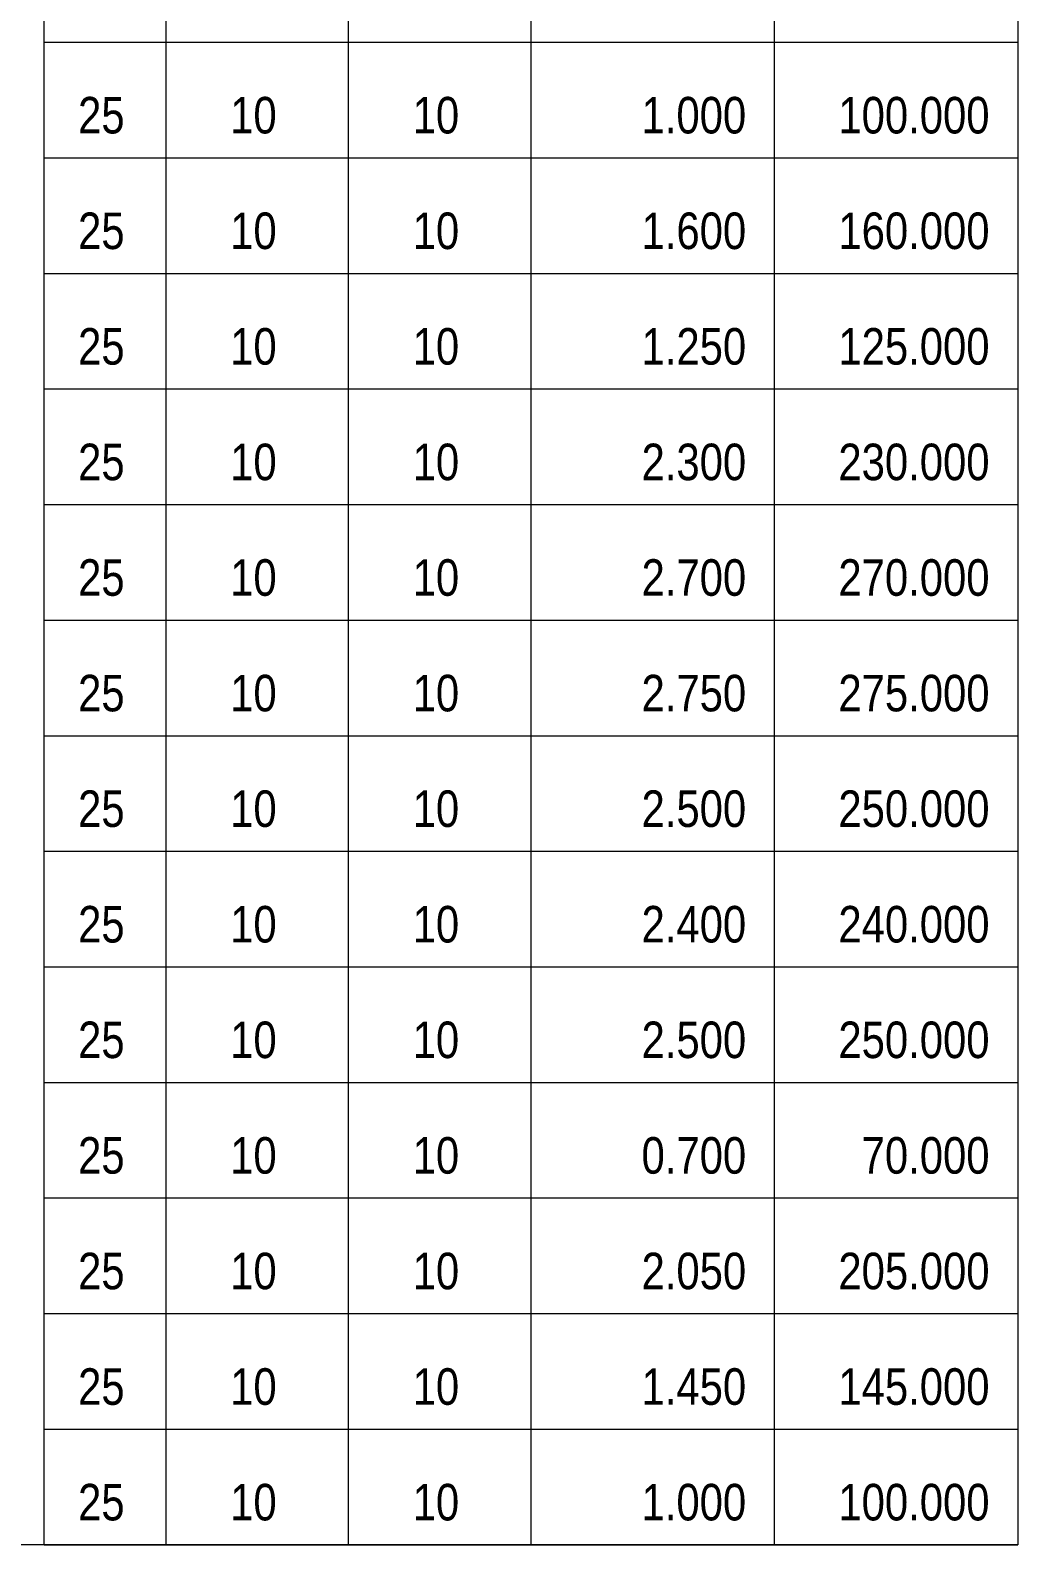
# Model space of a CAD drawing. Header units: millimetres. Extents: x 925681 to 1410834, y 71669 to 296428.
# Drawn here: x 1134567 to 1142683, y 233256 to 245704 of the extents above; entities that cross this region are included whole.
import ezdxf
from ezdxf.enums import TextEntityAlignment as Align

# ---------------------------------------------------------------- set-up
doc = ezdxf.new("R2010")
doc.units = ezdxf.units.MM
doc.header["$LTSCALE"] = 100
for name, color, linetype, lineweight in [('Ap0001_Statistic', 161, 'Continuous', 15), ('Ap0310_PSS', 130, 'Continuous', 18), ('Ap0311_H', 8, 'Continuous', 15)]:
    doc.layers.add(name, color=color, linetype=linetype, lineweight=lineweight)
doc.styles.add('RomanS', font='1.shx')
doc.styles.add('VN', font='')
doc.styles.get('VN').set_extended_font_data('VNI-Helve-Condense')

# ---------------------------------------------------------------- blocks, each defined once
blk = doc.blocks.new('*U1013')
at = {"layer": 'Ap0310_PSS'}
for p, q in [((9500, -950), (9500, 0)), ((10500, -950), (10500, 0)), ((12000, -950), (12000, 0)), ((13500, -950), (13500, 0)), ((15500, -950), (15500, 0)), ((17500, 0), (17500, -950))]:
    blk.add_line(p, q, dxfattribs=at)
at = {"layer": 'Ap0311_H'}
blk.add_line((9500, -950), (17500, -950), dxfattribs=at)
at = {"style": 'RomanS'}
for tag, p in [('D3', (5593, -72)), ('D1', (3910, -538))]:
    blk.add_attdef(tag, text='', height=200, dxfattribs=at).set_placement(p, align=Align.MIDDLE)
blk.add_attdef('D2', text='', height=200, rotation=90, dxfattribs=at).set_placement((4877, -470), align=Align.MIDDLE)
at = {"style": 'VN'}
blk.add_attdef('SHT', text='', height=300, dxfattribs=at).set_placement((1968, -750), align=Align.CENTER)
at = {"style": 'VN', "flags": 8}
for tag, p in [('PHI', (9968, -750)), ('SOTHANH', (11218, -750)), ('TST', (12718, -750))]:
    blk.add_attdef(tag, text='', height=300, dxfattribs=at).set_placement(p, align=Align.CENTER)
for tag, p in [('L', (15268, -750)), ('LTONG', (17268, -750))]:
    blk.add_attdef(tag, text='', height=300, dxfattribs=at).set_placement(p, align=Align.RIGHT)
blk = doc.blocks.new('*U1014')
at = {"layer": 'Ap0310_PSS'}
for p, q in [((9500, -950), (9500, 0)), ((10500, -950), (10500, 0)), ((12000, -950), (12000, 0)), ((13500, -950), (13500, 0)), ((15500, -950), (15500, 0)), ((17500, 0), (17500, -950))]:
    blk.add_line(p, q, dxfattribs=at)
at = {"layer": 'Ap0311_H'}
blk.add_line((9500, -950), (17500, -950), dxfattribs=at)
at = {"color": 0, "style": 'RomanS'}
blk.add_attdef('D2', text='', height=200, rotation=31.6682, dxfattribs=at).set_placement((8540, -373), align=Align.MIDDLE)
at = {"style": 'VN'}
blk.add_attdef('SHT', text='', height=300, dxfattribs=at).set_placement((2768, -750), align=Align.CENTER)
at = {"color": 0, "style": 'RomanS'}
blk.add_attdef('D1', text='', height=200, dxfattribs=at).set_placement((7366, -558), align=Align.MIDDLE)
at = {"style": 'VN', "flags": 8}
for tag, p in [('PHI', (9968, -750)), ('SOTHANH', (11218, -750)), ('TST', (12718, -750))]:
    blk.add_attdef(tag, text='', height=300, dxfattribs=at).set_placement(p, align=Align.CENTER)
for tag, p in [('L', (15268, -750)), ('LTONG', (17268, -750))]:
    blk.add_attdef(tag, text='', height=300, dxfattribs=at).set_placement(p, align=Align.RIGHT)
blk = doc.blocks.new('*U1015')
at = {"layer": 'Ap0310_PSS'}
for p, q in [((9500, -950), (9500, 0)), ((10500, -950), (10500, 0)), ((12000, -950), (12000, 0)), ((13500, -950), (13500, 0)), ((15500, -950), (15500, 0)), ((17500, 0), (17500, -950))]:
    blk.add_line(p, q, dxfattribs=at)
at = {"layer": 'Ap0311_H'}
blk.add_line((9500, -950), (17500, -950), dxfattribs=at)
at = {"style": 'RomanS'}
for tag, rotation, p in [('D1', 45, (4151, -146)), ('D5', 315, (5437, -152)), ('D2', 90, (3968, -593)), ('D4', 90, (5585, -600))]:
    blk.add_attdef(tag, text='', height=200, rotation=rotation, dxfattribs=at).set_placement(p, align=Align.MIDDLE)
at = {"style": 'VN'}
blk.add_attdef('SHT', text='', height=300, dxfattribs=at).set_placement((1968, -750), align=Align.CENTER)
at = {"style": 'VN', "flags": 8}
for tag, p in [('PHI', (9968, -750)), ('SOTHANH', (11218, -750)), ('TST', (12718, -750))]:
    blk.add_attdef(tag, text='', height=300, dxfattribs=at).set_placement(p, align=Align.CENTER)
for tag, p in [('L', (15268, -750)), ('LTONG', (17268, -750))]:
    blk.add_attdef(tag, text='', height=300, dxfattribs=at).set_placement(p, align=Align.RIGHT)
at = {"style": 'RomanS'}
blk.add_attdef('D3', text='', height=200, dxfattribs=at).set_placement((4755, -656), align=Align.MIDDLE)
blk = doc.blocks.new('*U1016')
at = {"layer": 'Ap0310_PSS'}
for p, q in [((9500, -950), (9500, 0)), ((10500, -950), (10500, 0)), ((12000, -950), (12000, 0)), ((13500, -950), (13500, 0)), ((15500, -950), (15500, 0)), ((17500, 0), (17500, -950))]:
    blk.add_line(p, q, dxfattribs=at)
at = {"layer": 'Ap0311_H'}
blk.add_line((9500, -950), (17500, -950), dxfattribs=at)
at = {"style": 'RomanS'}
for tag, rotation, p in [('D3', 90, (8569, -209)), ('D2', 29.2678, (7725, -507)), ('D1', 360, (7015, -826))]:
    blk.add_attdef(tag, text='', height=200, rotation=rotation, dxfattribs=at).set_placement(p, align=Align.BOTTOM_CENTER)
at = {"style": 'VN'}
blk.add_attdef('SHT', text='', height=300, dxfattribs=at).set_placement((2768, -750), align=Align.CENTER)
at = {"style": 'VN', "flags": 8}
for tag, p in [('PHI', (9968, -750)), ('SOTHANH', (11218, -750)), ('TST', (12718, -750))]:
    blk.add_attdef(tag, text='', height=300, dxfattribs=at).set_placement(p, align=Align.CENTER)
for tag, p in [('L', (15268, -750)), ('LTONG', (17268, -750))]:
    blk.add_attdef(tag, text='', height=300, dxfattribs=at).set_placement(p, align=Align.RIGHT)
blk = doc.blocks.new('*U1017')
at = {"layer": 'Ap0310_PSS'}
for p, q in [((9500, -950), (9500, 0)), ((10500, -950), (10500, 0)), ((12000, -950), (12000, 0)), ((13500, -950), (13500, 0)), ((15500, -950), (15500, 0)), ((17500, 0), (17500, -950))]:
    blk.add_line(p, q, dxfattribs=at)
at = {"layer": 'Ap0311_H'}
blk.add_line((9500, -950), (17500, -950), dxfattribs=at)
at = {"style": 'RomanS'}
for tag, rotation, p in [('D2', 14.1245, (4862, -339)), ('D3', 284.561, (6221, -335))]:
    blk.add_attdef(tag, text='', height=200, rotation=rotation, dxfattribs=at).set_placement(p, align=Align.MIDDLE)
at = {"style": 'VN'}
blk.add_attdef('SHT', text='', height=300, dxfattribs=at).set_placement((1968, -750), align=Align.CENTER)
at = {"style": 'RomanS'}
blk.add_attdef('D1', text='', height=200, dxfattribs=at).set_placement((3932, -489), align=Align.MIDDLE)
at = {"style": 'VN'}
for tag, flags, p in [('PHIA', 1, (6668, -750)), ('PHI', 8, (9968, -750)), ('SOTHANH', 8, (11218, -750)), ('TST', 8, (12718, -750))]:
    blk.add_attdef(tag, text='', height=300, dxfattribs=dict(at, flags=flags)).set_placement(p, align=Align.CENTER)
at = {"style": 'VN', "flags": 8}
for tag, p in [('L', (15268, -750)), ('LTONG', (17268, -750))]:
    blk.add_attdef(tag, text='', height=300, dxfattribs=at).set_placement(p, align=Align.RIGHT)
blk = doc.blocks.new('*U1018')
at = {"layer": 'Ap0310_PSS'}
for p, q in [((9500, -950), (9500, 0)), ((10500, -950), (10500, 0)), ((12000, -950), (12000, 0)), ((13500, -950), (13500, 0)), ((15500, -950), (15500, 0)), ((17500, 0), (17500, -950))]:
    blk.add_line(p, q, dxfattribs=at)
at = {"layer": 'Ap0311_H'}
blk.add_line((9500, -950), (17500, -950), dxfattribs=at)
at = {"style": 'RomanS'}
for tag, p in [('D4', (9006, -250)), ('D2', (6975, -700))]:
    blk.add_attdef(tag, text='', height=200, dxfattribs=at).set_placement(p, align=Align.BOTTOM_CENTER)
for tag, rotation, p in [('D3', 17.6711, (7743, -555)), ('D1', 90, (6725, -825))]:
    blk.add_attdef(tag, text='', height=200, rotation=rotation, dxfattribs=at).set_placement(p, align=Align.BOTTOM_CENTER)
at = {"style": 'VN'}
blk.add_attdef('SHT', text='', height=300, dxfattribs=at).set_placement((2768, -750), align=Align.CENTER)
for tag, flags, p in [('PHIA', 1, (6668, -750)), ('PHI', 8, (9968, -750)), ('SOTHANH', 8, (11218, -750)), ('TST', 8, (12718, -750))]:
    blk.add_attdef(tag, text='', height=300, dxfattribs=dict(at, flags=flags)).set_placement(p, align=Align.CENTER)
at = {"style": 'VN', "flags": 8}
for tag, p in [('L', (15268, -750)), ('LTONG', (17268, -750))]:
    blk.add_attdef(tag, text='', height=300, dxfattribs=at).set_placement(p, align=Align.RIGHT)
blk = doc.blocks.new('*U1019')
at = {"layer": 'Ap0310_PSS'}
for p, q in [((9500, -950), (9500, 0)), ((10500, -950), (10500, 0)), ((12000, -950), (12000, 0)), ((13500, -950), (13500, 0)), ((15500, -950), (15500, 0)), ((17500, 0), (17500, -950))]:
    blk.add_line(p, q, dxfattribs=at)
at = {"layer": 'Ap0311_H'}
blk.add_line((9500, -950), (17500, -950), dxfattribs=at)
at = {"style": 'RomanS'}
for tag, p in [('D4', (5594, -230)), ('D2', (3888, -650))]:
    blk.add_attdef(tag, text='', height=200, dxfattribs=at).set_placement(p, align=Align.BOTTOM_CENTER)
for tag, rotation, p in [('D3', 15.202, (4692, -444)), ('D5', 270, (5763, -355)), ('D1', 90, (3638, -775))]:
    blk.add_attdef(tag, text='', height=200, rotation=rotation, dxfattribs=at).set_placement(p, align=Align.BOTTOM_CENTER)
at = {"style": 'VN'}
blk.add_attdef('SHT', text='', height=300, dxfattribs=at).set_placement((1968, -750), align=Align.CENTER)
for tag, flags, p in [('PHIA', 1, (6668, -750)), ('PHI', 8, (9968, -750)), ('SOTHANH', 8, (11218, -750)), ('TST', 8, (12718, -750))]:
    blk.add_attdef(tag, text='', height=300, dxfattribs=dict(at, flags=flags)).set_placement(p, align=Align.CENTER)
at = {"style": 'VN', "flags": 8}
for tag, p in [('L', (15268, -750)), ('LTONG', (17268, -750))]:
    blk.add_attdef(tag, text='', height=300, dxfattribs=at).set_placement(p, align=Align.RIGHT)
blk = doc.blocks.new('*U1020')
at = {"layer": 'Ap0310_PSS'}
for p, q in [((9500, -950), (9500, 0)), ((10500, -950), (10500, 0)), ((12000, -950), (12000, 0)), ((13500, -950), (13500, 0)), ((15500, -950), (15500, 0)), ((17500, 0), (17500, -950))]:
    blk.add_line(p, q, dxfattribs=at)
at = {"layer": 'Ap0311_H'}
blk.add_line((9500, -950), (17500, -950), dxfattribs=at)
at = {"style": 'RomanS'}
blk.add_attdef('D3', text='', height=200, dxfattribs=at).set_placement((8534, -311), align=Align.BOTTOM_CENTER)
blk.add_attdef('D2', text='', height=200, rotation=15.8786, dxfattribs=at).set_placement((7278, -475), align=Align.BOTTOM_CENTER)
at = {"style": 'VN'}
blk.add_attdef('SHT', text='', height=300, dxfattribs=at).set_placement((2768, -750), align=Align.CENTER)
for tag, flags, p in [('PHIA', 1, (6668, -750)), ('PHI', 8, (9968, -750)), ('SOTHANH', 8, (11218, -750)), ('TST', 8, (12718, -750))]:
    blk.add_attdef(tag, text='', height=300, dxfattribs=dict(at, flags=flags)).set_placement(p, align=Align.CENTER)
at = {"style": 'VN', "flags": 8}
for tag, p in [('L', (15268, -750)), ('LTONG', (17268, -750))]:
    blk.add_attdef(tag, text='', height=300, dxfattribs=at).set_placement(p, align=Align.RIGHT)
at = {"style": 'RomanS'}
blk.add_attdef('D1', text='', height=200, rotation=285.8786, dxfattribs=at).set_placement((6663, -741), align=Align.BOTTOM_LEFT)
blk = doc.blocks.new('*U1021')
at = {"layer": 'Ap0310_PSS'}
for p, q in [((9500, -950), (9500, 0)), ((10500, -950), (10500, 0)), ((12000, -950), (12000, 0)), ((13500, -950), (13500, 0)), ((15500, -950), (15500, 0)), ((17500, 0), (17500, -950))]:
    blk.add_line(p, q, dxfattribs=at)
at = {"layer": 'Ap0311_H'}
blk.add_line((9500, -950), (17500, -950), dxfattribs=at)
at = {"style": 'RomanS'}
for tag, rotation, p in [('D3', 17.0782, (4858, -402)), ('D4', 283.2838, (5862, -263)), ('D1', 90, (3587, -761))]:
    blk.add_attdef(tag, text='', height=200, rotation=rotation, dxfattribs=at).set_placement(p, align=Align.BOTTOM_CENTER)
blk.add_attdef('D2', text='', height=200, dxfattribs=at).set_placement((3832, -616), align=Align.BOTTOM_CENTER)
at = {"style": 'VN'}
blk.add_attdef('SHT', text='', height=300, dxfattribs=at).set_placement((1968, -750), align=Align.CENTER)
for tag, flags, p in [('PHIA', 1, (6668, -750)), ('PHI', 8, (9968, -750)), ('SOTHANH', 8, (11218, -750)), ('TST', 8, (12718, -750))]:
    blk.add_attdef(tag, text='', height=300, dxfattribs=dict(at, flags=flags)).set_placement(p, align=Align.CENTER)
at = {"style": 'VN', "flags": 8}
for tag, p in [('L', (15268, -750)), ('LTONG', (17268, -750))]:
    blk.add_attdef(tag, text='', height=300, dxfattribs=at).set_placement(p, align=Align.RIGHT)
blk = doc.blocks.new('*U1026')
at = {"layer": 'Ap0310_PSS'}
for p, q in [((9500, -950), (9500, 0)), ((10500, -950), (10500, 0)), ((12000, -950), (12000, 0)), ((13500, -950), (13500, 0)), ((15500, -950), (15500, 0)), ((17500, 0), (17500, -950))]:
    blk.add_line(p, q, dxfattribs=at)
at = {"layer": 'Ap0311_H'}
blk.add_line((9500, -950), (17500, -950), dxfattribs=at)
at = {"style": 'RomanS'}
blk.add_attdef('D3', text='', height=200, dxfattribs=at).set_placement((8217, -250), align=Align.BOTTOM_CENTER)
blk.add_attdef('D2', text='', height=200, rotation=25.3462, dxfattribs=at).set_placement((7223, -470), align=Align.BOTTOM_CENTER)
at = {"style": 'VN'}
blk.add_attdef('SHT', text='', height=300, dxfattribs=at).set_placement((2768, -750), align=Align.CENTER)
for tag, flags, p in [('PHIA', 1, (6668, -750)), ('PHI', 8, (9968, -750)), ('SOTHANH', 8, (11218, -750)), ('TST', 8, (12718, -750))]:
    blk.add_attdef(tag, text='', height=300, dxfattribs=dict(at, flags=flags)).set_placement(p, align=Align.CENTER)
at = {"style": 'VN', "flags": 8}
for tag, p in [('L', (15268, -750)), ('LTONG', (17268, -750))]:
    blk.add_attdef(tag, text='', height=300, dxfattribs=at).set_placement(p, align=Align.RIGHT)
at = {"style": 'RomanS'}
blk.add_attdef('D1', text='', height=200, rotation=90, dxfattribs=at).set_placement((6754, -950), align=Align.BOTTOM_LEFT)
blk = doc.blocks.new('*U1023')
at = {"layer": 'Ap0310_PSS'}
for p, q in [((9500, -950), (9500, 0)), ((10500, -950), (10500, 0)), ((12000, -950), (12000, 0)), ((13500, -950), (13500, 0)), ((15500, -950), (15500, 0)), ((17500, 0), (17500, -950))]:
    blk.add_line(p, q, dxfattribs=at)
at = {"layer": 'Ap0311_H'}
blk.add_line((9500, -950), (17500, -950), dxfattribs=at)
at = {"style": 'RomanS'}
for tag, rotation, p in [('D3', 270, (6082, -161)), ('D2', 7.9231, (4673, -485))]:
    blk.add_attdef(tag, text='', height=200, rotation=rotation, dxfattribs=at).set_placement(p, align=Align.BOTTOM_CENTER)
at = {"style": 'VN'}
blk.add_attdef('SHT', text='', height=300, dxfattribs=at).set_placement((1968, -750), align=Align.CENTER)
at = {"style": 'VN', "flags": 8}
for tag, p in [('PHI', (9968, -750)), ('SOTHANH', (11218, -750)), ('TST', (12718, -750))]:
    blk.add_attdef(tag, text='', height=300, dxfattribs=at).set_placement(p, align=Align.CENTER)
for tag, p in [('L', (15268, -750)), ('LTONG', (17268, -750))]:
    blk.add_attdef(tag, text='', height=300, dxfattribs=at).set_placement(p, align=Align.RIGHT)
at = {"style": 'RomanS'}
blk.add_attdef('D1', text='', height=200, rotation=270, dxfattribs=at).set_placement((3491, -672), align=Align.BOTTOM_LEFT)
blk = doc.blocks.new('*U1022')
at = {"layer": 'Ap0310_PSS'}
for p, q in [((9500, -950), (9500, 0)), ((10500, -950), (10500, 0)), ((12000, -950), (12000, 0)), ((13500, -950), (13500, 0)), ((15500, -950), (15500, 0)), ((17500, 0), (17500, -950))]:
    blk.add_line(p, q, dxfattribs=at)
at = {"layer": 'Ap0311_H'}
blk.add_line((9500, -950), (17500, -950), dxfattribs=at)
at = {"style": 'RomanS'}
blk.add_attdef('D3', text='', height=200, dxfattribs=at).set_placement((8748, -250), align=Align.BOTTOM_CENTER)
for tag, rotation, p in [('D2', 90, (8236, -461)), ('D1', 9.4706, (7324, -865))]:
    blk.add_attdef(tag, text='', height=200, rotation=rotation, dxfattribs=at).set_placement(p, align=Align.BOTTOM_CENTER)
at = {"style": 'VN'}
blk.add_attdef('SHT', text='', height=300, dxfattribs=at).set_placement((2768, -750), align=Align.CENTER)
for tag, flags, p in [('PHIA', 1, (6668, -750)), ('PHI', 8, (9968, -750)), ('SOTHANH', 8, (11218, -750)), ('TST', 8, (12718, -750))]:
    blk.add_attdef(tag, text='', height=300, dxfattribs=dict(at, flags=flags)).set_placement(p, align=Align.CENTER)
at = {"style": 'VN', "flags": 8}
for tag, p in [('L', (15268, -750)), ('LTONG', (17268, -750))]:
    blk.add_attdef(tag, text='', height=300, dxfattribs=at).set_placement(p, align=Align.RIGHT)
blk = doc.blocks.new('*U1024')
at = {"layer": 'Ap0310_PSS'}
for p, q in [((9500, -950), (9500, 0)), ((10500, -950), (10500, 0)), ((12000, -950), (12000, 0)), ((13500, -950), (13500, 0)), ((15500, -950), (15500, 0)), ((17500, 0), (17500, -950))]:
    blk.add_line(p, q, dxfattribs=at)
at = {"layer": 'Ap0311_H'}
blk.add_line((9500, -950), (17500, -950), dxfattribs=at)
at = {"style": 'RomanS'}
blk.add_attdef('D4', text='', height=200, rotation=90, dxfattribs=at).set_placement((6196, -4), align=Align.MIDDLE_RIGHT)
blk.add_attdef('D3', text='', height=200, rotation=25.3462, dxfattribs=at).set_placement((5397, -564), align=Align.BOTTOM_CENTER)
at = {"style": 'VN'}
blk.add_attdef('SHT', text='', height=300, dxfattribs=at).set_placement((1968, -750), align=Align.CENTER)
at = {"style": 'RomanS'}
blk.add_attdef('D2', text='', height=200, dxfattribs=at).set_placement((3925, -700), align=Align.BOTTOM_CENTER)
at = {"style": 'VN'}
for tag, flags, p in [('PHIA', 1, (6668, -750)), ('PHI', 8, (9968, -750)), ('SOTHANH', 8, (11218, -750)), ('TST', 8, (12718, -750))]:
    blk.add_attdef(tag, text='', height=300, dxfattribs=dict(at, flags=flags)).set_placement(p, align=Align.CENTER)
at = {"style": 'VN', "flags": 8}
for tag, p in [('L', (15268, -750)), ('LTONG', (17268, -750))]:
    blk.add_attdef(tag, text='', height=300, dxfattribs=at).set_placement(p, align=Align.RIGHT)
at = {"style": 'RomanS'}
blk.add_attdef('D1', text='', height=200, rotation=90, dxfattribs=at).set_placement((3575, -961), align=Align.BOTTOM_LEFT)
blk = doc.blocks.new('*U1025')
at = {"layer": 'Ap0310_PSS'}
for p, q in [((9500, -950), (9500, 0)), ((10500, -950), (10500, 0)), ((12000, -950), (12000, 0)), ((13500, -950), (13500, 0)), ((15500, -950), (15500, 0)), ((17500, 0), (17500, -950))]:
    blk.add_line(p, q, dxfattribs=at)
at = {"layer": 'Ap0311_H'}
blk.add_line((9500, -950), (17500, -950), dxfattribs=at)
at = {"color": 0, "style": 'RomanS'}
blk.add_attdef('D1', text='', height=200, dxfattribs=at).set_placement((7451, -250), align=Align.BOTTOM_CENTER)
blk.add_attdef('D2', text='', height=200, rotation=334.6538, dxfattribs=at).set_placement((8656, -480), align=Align.BOTTOM_CENTER)
at = {"style": 'VN'}
blk.add_attdef('SHT', text='', height=300, dxfattribs=at).set_placement((2768, -750), align=Align.CENTER)
for tag, flags, p in [('PHIA', 1, (6668, -750)), ('PHI', 8, (9968, -750)), ('SOTHANH', 8, (11218, -750)), ('TST', 8, (12718, -750))]:
    blk.add_attdef(tag, text='', height=300, dxfattribs=dict(at, flags=flags)).set_placement(p, align=Align.CENTER)
at = {"style": 'VN', "flags": 8}
for tag, p in [('L', (15268, -750)), ('LTONG', (17268, -750))]:
    blk.add_attdef(tag, text='', height=300, dxfattribs=at).set_placement(p, align=Align.RIGHT)

msp = doc.modelspace()

# ---------------------------------------------------------------- linework, layer by layer
at = {"layer": 'Ap0310_PSS'}
msp.add_line((1142682.5, 233256), (1125182.5, 233256), dxfattribs=at)

# ---------------------------------------------------------------- block references
at = {"layer": 'Ap0001_Statistic'}
msp.add_blockref('*U1013', (1125182.5, 246556), dxfattribs=at)
at = {"layer": 'Ap0001_Statistic', "lineweight": 80}
ref = msp.add_blockref('*U1014', (1125182.5, 245606), dxfattribs=at)
ref.add_attrib('SOTHANH', '10', dxfattribs={"layer": '0', "height": 300, "style": 'VN', "flags": 8}).set_placement((1136401, 244856), align=Align.CENTER)
ref.add_attrib('PHI', '25', dxfattribs={"layer": '0', "height": 300, "style": 'VN', "flags": 8}).set_placement((1135151, 244856), align=Align.CENTER)
ref.add_attrib('TST', '10', dxfattribs={"layer": '0', "height": 300, "style": 'VN', "flags": 8}).set_placement((1137901, 244856), align=Align.CENTER)
ref.add_attrib('L', '1.000', dxfattribs={"layer": '0', "height": 300, "style": 'VN', "flags": 8}).set_placement((1140451, 244856), align=Align.RIGHT)
ref.add_attrib('LTONG', '100.000', dxfattribs={"layer": '0', "height": 300, "style": 'VN', "flags": 8}).set_placement((1142451, 244856), align=Align.RIGHT)
at = {"layer": 'Ap0001_Statistic', "color": 3, "lineweight": 80}
ref = msp.add_blockref('*U1015', (1125182.5, 244656), dxfattribs=at)
ref.add_attrib('SOTHANH', '10', dxfattribs={"layer": '0', "height": 300, "style": 'VN', "flags": 8}).set_placement((1136401, 243906), align=Align.CENTER)
ref.add_attrib('PHI', '25', dxfattribs={"layer": '0', "height": 300, "style": 'VN', "flags": 8}).set_placement((1135151, 243906), align=Align.CENTER)
ref.add_attrib('TST', '10', dxfattribs={"layer": '0', "height": 300, "style": 'VN', "flags": 8}).set_placement((1137901, 243906), align=Align.CENTER)
ref.add_attrib('L', '1.600', dxfattribs={"layer": '0', "height": 300, "style": 'VN', "flags": 8}).set_placement((1140451, 243906), align=Align.RIGHT)
ref.add_attrib('LTONG', '160.000', dxfattribs={"layer": '0', "height": 300, "style": 'VN', "flags": 8}).set_placement((1142451, 243906), align=Align.RIGHT)
ref = msp.add_blockref('*U1016', (1125182.5, 243706), dxfattribs=at)
ref.add_attrib('SOTHANH', '10', dxfattribs={"layer": '0', "height": 300, "style": 'VN', "flags": 8}).set_placement((1136401, 242956), align=Align.CENTER)
ref.add_attrib('PHI', '25', dxfattribs={"layer": '0', "height": 300, "style": 'VN', "flags": 8}).set_placement((1135151, 242956), align=Align.CENTER)
ref.add_attrib('TST', '10', dxfattribs={"layer": '0', "height": 300, "style": 'VN', "flags": 8}).set_placement((1137901, 242956), align=Align.CENTER)
ref.add_attrib('L', '1.250', dxfattribs={"layer": '0', "height": 300, "style": 'VN', "flags": 8}).set_placement((1140451, 242956), align=Align.RIGHT)
ref.add_attrib('LTONG', '125.000', dxfattribs={"layer": '0', "height": 300, "style": 'VN', "flags": 8}).set_placement((1142451, 242956), align=Align.RIGHT)
ref = msp.add_blockref('*U1017', (1125182.5, 242756), dxfattribs=at)
ref.add_attrib('SOTHANH', '10', dxfattribs={"layer": '0', "height": 300, "style": 'VN', "flags": 8}).set_placement((1136401, 242006), align=Align.CENTER)
ref.add_attrib('PHI', '25', dxfattribs={"layer": '0', "height": 300, "style": 'VN', "flags": 8}).set_placement((1135151, 242006), align=Align.CENTER)
ref.add_attrib('TST', '10', dxfattribs={"layer": '0', "height": 300, "style": 'VN', "flags": 8}).set_placement((1137901, 242006), align=Align.CENTER)
ref.add_attrib('L', '2.300', dxfattribs={"layer": '0', "height": 300, "style": 'VN', "flags": 8}).set_placement((1140451, 242006), align=Align.RIGHT)
ref.add_attrib('LTONG', '230.000', dxfattribs={"layer": '0', "height": 300, "style": 'VN', "flags": 8}).set_placement((1142451, 242006), align=Align.RIGHT)
ref = msp.add_blockref('*U1018', (1125182.5, 241806), dxfattribs=at)
ref.add_attrib('SOTHANH', '10', dxfattribs={"layer": '0', "height": 300, "style": 'VN', "flags": 8}).set_placement((1136401, 241056), align=Align.CENTER)
ref.add_attrib('PHI', '25', dxfattribs={"layer": '0', "height": 300, "style": 'VN', "flags": 8}).set_placement((1135151, 241056), align=Align.CENTER)
ref.add_attrib('TST', '10', dxfattribs={"layer": '0', "height": 300, "style": 'VN', "flags": 8}).set_placement((1137901, 241056), align=Align.CENTER)
ref.add_attrib('L', '2.700', dxfattribs={"layer": '0', "height": 300, "style": 'VN', "flags": 8}).set_placement((1140451, 241056), align=Align.RIGHT)
ref.add_attrib('LTONG', '270.000', dxfattribs={"layer": '0', "height": 300, "style": 'VN', "flags": 8}).set_placement((1142451, 241056), align=Align.RIGHT)
ref = msp.add_blockref('*U1019', (1125182.5, 240856), dxfattribs=at)
ref.add_attrib('SOTHANH', '10', dxfattribs={"layer": '0', "height": 300, "style": 'VN', "flags": 8}).set_placement((1136401, 240106), align=Align.CENTER)
ref.add_attrib('PHI', '25', dxfattribs={"layer": '0', "height": 300, "style": 'VN', "flags": 8}).set_placement((1135151, 240106), align=Align.CENTER)
ref.add_attrib('TST', '10', dxfattribs={"layer": '0', "height": 300, "style": 'VN', "flags": 8}).set_placement((1137901, 240106), align=Align.CENTER)
ref.add_attrib('L', '2.750', dxfattribs={"layer": '0', "height": 300, "style": 'VN', "flags": 8}).set_placement((1140451, 240106), align=Align.RIGHT)
ref.add_attrib('LTONG', '275.000', dxfattribs={"layer": '0', "height": 300, "style": 'VN', "flags": 8}).set_placement((1142451, 240106), align=Align.RIGHT)
ref = msp.add_blockref('*U1020', (1125182.5, 239906), dxfattribs=at)
ref.add_attrib('SOTHANH', '10', dxfattribs={"layer": '0', "height": 300, "style": 'VN', "flags": 8}).set_placement((1136401, 239156), align=Align.CENTER)
ref.add_attrib('PHI', '25', dxfattribs={"layer": '0', "height": 300, "style": 'VN', "flags": 8}).set_placement((1135151, 239156), align=Align.CENTER)
ref.add_attrib('TST', '10', dxfattribs={"layer": '0', "height": 300, "style": 'VN', "flags": 8}).set_placement((1137901, 239156), align=Align.CENTER)
ref.add_attrib('L', '2.500', dxfattribs={"layer": '0', "height": 300, "style": 'VN', "flags": 8}).set_placement((1140451, 239156), align=Align.RIGHT)
ref.add_attrib('LTONG', '250.000', dxfattribs={"layer": '0', "height": 300, "style": 'VN', "flags": 8}).set_placement((1142451, 239156), align=Align.RIGHT)
ref = msp.add_blockref('*U1021', (1125182.5, 238956), dxfattribs=at)
ref.add_attrib('SOTHANH', '10', dxfattribs={"layer": '0', "height": 300, "style": 'VN', "flags": 8}).set_placement((1136401, 238206), align=Align.CENTER)
ref.add_attrib('PHI', '25', dxfattribs={"layer": '0', "height": 300, "style": 'VN', "flags": 8}).set_placement((1135151, 238206), align=Align.CENTER)
ref.add_attrib('TST', '10', dxfattribs={"layer": '0', "height": 300, "style": 'VN', "flags": 8}).set_placement((1137901, 238206), align=Align.CENTER)
ref.add_attrib('L', '2.400', dxfattribs={"layer": '0', "height": 300, "style": 'VN', "flags": 8}).set_placement((1140451, 238206), align=Align.RIGHT)
ref.add_attrib('LTONG', '240.000', dxfattribs={"layer": '0', "height": 300, "style": 'VN', "flags": 8}).set_placement((1142451, 238206), align=Align.RIGHT)
ref = msp.add_blockref('*U1026', (1125182.5, 238006), dxfattribs=at)
ref.add_attrib('SOTHANH', '10', dxfattribs={"layer": '0', "height": 300, "style": 'VN', "flags": 8}).set_placement((1136401, 237256), align=Align.CENTER)
ref.add_attrib('PHI', '25', dxfattribs={"layer": '0', "height": 300, "style": 'VN', "flags": 8}).set_placement((1135151, 237256), align=Align.CENTER)
ref.add_attrib('TST', '10', dxfattribs={"layer": '0', "height": 300, "style": 'VN', "flags": 8}).set_placement((1137901, 237256), align=Align.CENTER)
ref.add_attrib('L', '2.500', dxfattribs={"layer": '0', "height": 300, "style": 'VN', "flags": 8}).set_placement((1140451, 237256), align=Align.RIGHT)
ref.add_attrib('LTONG', '250.000', dxfattribs={"layer": '0', "height": 300, "style": 'VN', "flags": 8}).set_placement((1142451, 237256), align=Align.RIGHT)
ref = msp.add_blockref('*U1023', (1125182.5, 237056), dxfattribs=at)
ref.add_attrib('SOTHANH', '10', dxfattribs={"layer": '0', "height": 300, "style": 'VN', "flags": 8}).set_placement((1136401, 236306), align=Align.CENTER)
ref.add_attrib('PHI', '25', dxfattribs={"layer": '0', "height": 300, "style": 'VN', "flags": 8}).set_placement((1135151, 236306), align=Align.CENTER)
ref.add_attrib('TST', '10', dxfattribs={"layer": '0', "height": 300, "style": 'VN', "flags": 8}).set_placement((1137901, 236306), align=Align.CENTER)
ref.add_attrib('L', '0.700', dxfattribs={"layer": '0', "height": 300, "style": 'VN', "flags": 8}).set_placement((1140451, 236306), align=Align.RIGHT)
ref.add_attrib('LTONG', '70.000', dxfattribs={"layer": '0', "height": 300, "style": 'VN', "flags": 8}).set_placement((1142451, 236306), align=Align.RIGHT)
ref = msp.add_blockref('*U1022', (1125182.5, 236106), dxfattribs=at)
ref.add_attrib('SOTHANH', '10', dxfattribs={"layer": '0', "height": 300, "style": 'VN', "flags": 8}).set_placement((1136401, 235356), align=Align.CENTER)
ref.add_attrib('PHI', '25', dxfattribs={"layer": '0', "height": 300, "style": 'VN', "flags": 8}).set_placement((1135151, 235356), align=Align.CENTER)
ref.add_attrib('TST', '10', dxfattribs={"layer": '0', "height": 300, "style": 'VN', "flags": 8}).set_placement((1137901, 235356), align=Align.CENTER)
ref.add_attrib('L', '2.050', dxfattribs={"layer": '0', "height": 300, "style": 'VN', "flags": 8}).set_placement((1140451, 235356), align=Align.RIGHT)
ref.add_attrib('LTONG', '205.000', dxfattribs={"layer": '0', "height": 300, "style": 'VN', "flags": 8}).set_placement((1142451, 235356), align=Align.RIGHT)
ref = msp.add_blockref('*U1024', (1125182.5, 235156), dxfattribs=at)
ref.add_attrib('SOTHANH', '10', dxfattribs={"layer": '0', "height": 300, "style": 'VN', "flags": 8}).set_placement((1136401, 234406), align=Align.CENTER)
ref.add_attrib('PHI', '25', dxfattribs={"layer": '0', "height": 300, "style": 'VN', "flags": 8}).set_placement((1135151, 234406), align=Align.CENTER)
ref.add_attrib('TST', '10', dxfattribs={"layer": '0', "height": 300, "style": 'VN', "flags": 8}).set_placement((1137901, 234406), align=Align.CENTER)
ref.add_attrib('L', '1.450', dxfattribs={"layer": '0', "height": 300, "style": 'VN', "flags": 8}).set_placement((1140451, 234406), align=Align.RIGHT)
ref.add_attrib('LTONG', '145.000', dxfattribs={"layer": '0', "height": 300, "style": 'VN', "flags": 8}).set_placement((1142451, 234406), align=Align.RIGHT)
at = {"layer": 'Ap0001_Statistic'}
ref = msp.add_blockref('*U1025', (1125182.5, 234206), dxfattribs=at)
ref.add_attrib('SOTHANH', '10', dxfattribs={"layer": '0', "height": 300, "style": 'VN', "flags": 8}).set_placement((1136401, 233456), align=Align.CENTER)
ref.add_attrib('PHI', '25', dxfattribs={"layer": '0', "height": 300, "style": 'VN', "flags": 8}).set_placement((1135151, 233456), align=Align.CENTER)
ref.add_attrib('TST', '10', dxfattribs={"layer": '0', "height": 300, "style": 'VN', "flags": 8}).set_placement((1137901, 233456), align=Align.CENTER)
ref.add_attrib('L', '1.000', dxfattribs={"layer": '0', "height": 300, "style": 'VN', "flags": 8}).set_placement((1140451, 233456), align=Align.RIGHT)
ref.add_attrib('LTONG', '100.000', dxfattribs={"layer": '0', "height": 300, "style": 'VN', "flags": 8}).set_placement((1142451, 233456), align=Align.RIGHT)

doc.saveas('drawing.dxf')
